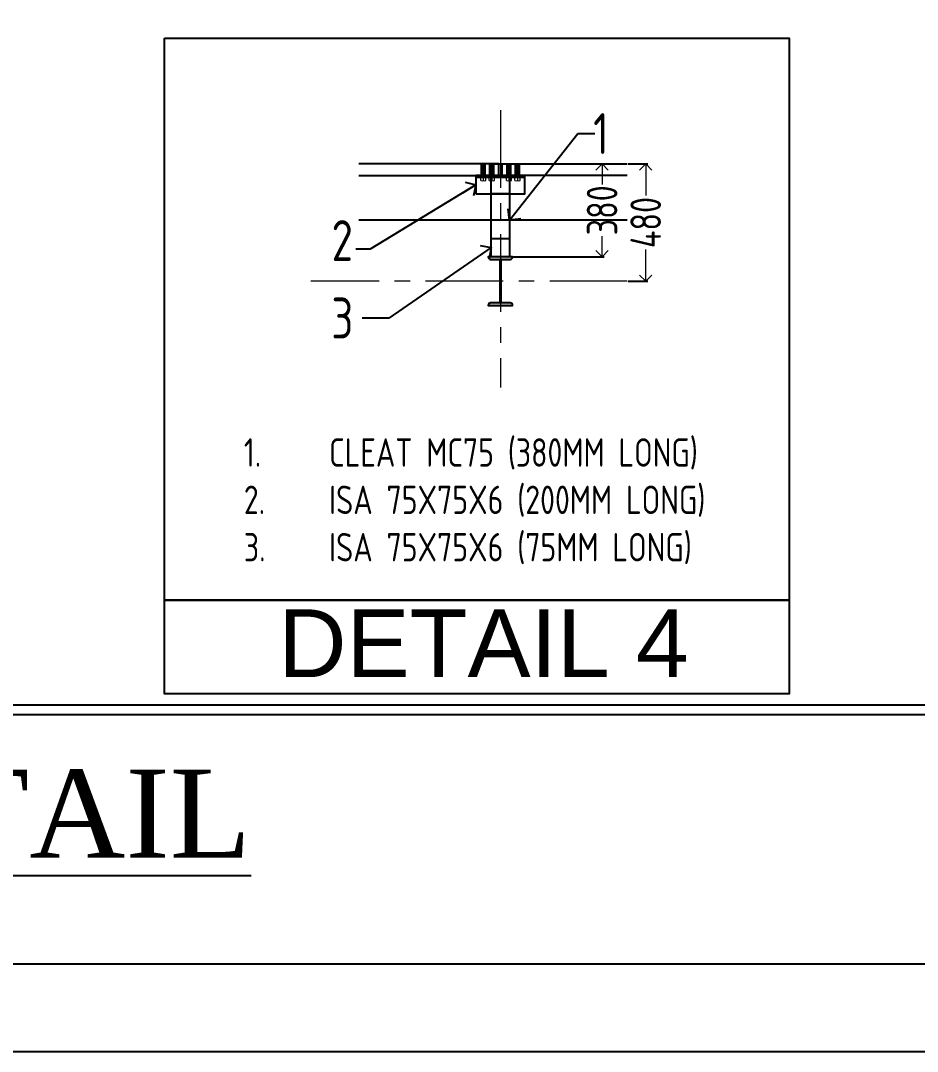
# Model space of a CAD drawing. Header units: millimetres. Extents: x 3470347 to 5996549, y -3470518 to 17149644.
# Drawn here: x 4866987 to 4880198, y 6601077 to 6616268 of the extents above; entities that cross this region are included whole.
import ezdxf
from ezdxf.enums import TextEntityAlignment as Align

# ---------------------------------------------------------------- set-up
doc = ezdxf.new("R2010")
doc.units = ezdxf.units.MM
doc.header["$MEASUREMENT"] = 0
doc.header["$PDMODE"] = 35
doc.header["$PDSIZE"] = -5
doc.linetypes.add('CENTER', pattern=[50.8, 31.75, -6.35, 6.35, -6.35])
doc.layers.get('0').update_dxf_attribs({"linetype": 'CONTINUOUS', "lineweight": 25})
doc.layers.get('DEFPOINTS').update_dxf_attribs({"linetype": 'CONTINUOUS', "lineweight": 25})
for name, color, linetype, lineweight in [('CENTER', 8, 'CENTER', 0), ('channnel', 2, 'CONTINUOUS', 15), ('rDIMension', 1, 'CONTINUOUS', 18), ('rRCC 1', 3, 'CONTINUOUS', 25), ('rRCC 2', 40, 'CONTINUOUS', 15), ('SHEET', 7, 'CONTINUOUS', 15)]:
    doc.layers.add(name, color=color, linetype=linetype, lineweight=lineweight)
doc.layers.add('lintel', color=2, linetype='CONTINUOUS')
doc.styles.add('Arial', font='arial.ttf', dxfattribs={"height": 0.2})
doc.styles.add('DIM', font='geniso.shx', dxfattribs={"width": 0.85})
doc.styles.add('PDF Arial', font='arial.ttf')
doc.styles.add('TEXT3', font='geniso.shx')
doc.dimstyles.new('ST-100', dxfattribs={"dimscale": 100, "dimtxt": 7, "dimasz": 5, "dimexe": 0.18, "dimexo": 0.0625, "dimgap": 0.2, "dimtad": 0, "dimdec": 0, "dimzin": 0, "dimdsep": 46, "dimtxsty": 'DIM', "dimblk": 'OPEN90', "dimcen": 0.09, "dimclrd": 256, "dimclrt": 7, "dimadec": 0, "dimazin": 0, "dimtfac": 1, "dimtdec": 0, "dimtofl": 0, "dimtmove": 0, "dimatfit": 3, "dimldrblk": 'OPEN90', "dimfxl": 1, "dimtolj": 1, "dimtzin": 0, "dimlwd": -1, "dimarcsym": 0})
doc.dimstyles.new('ST-50', dxfattribs={"dimscale": 100, "dimtxt": 2.5, "dimasz": 2, "dimexe": 0.18, "dimexo": 0.0625, "dimgap": 0.2, "dimtad": 0, "dimdec": 0, "dimlfac": 0.5, "dimzin": 0, "dimdsep": 46, "dimtxsty": 'DIM', "dimblk": 'OPEN90', "dimcen": 0.09, "dimclrd": 256, "dimclrt": 7, "dimadec": 0, "dimazin": 0, "dimtfac": 1, "dimtdec": 0, "dimtofl": 0, "dimtmove": 0, "dimatfit": 3, "dimldrblk": 'OPEN90', "dimfxl": 1, "dimtolj": 1, "dimtzin": 0, "dimlwd": -1, "dimarcsym": 0})

# ---------------------------------------------------------------- blocks, each defined once
blk = doc.blocks.new('_Open90')
at = {"color": 0, "linetype": 'ByBlock', "lineweight": -2}
for p, q in [((0, 0), (-1, 0)), ((-0.5, 0.5), (0, 0)), ((0, 0), (-0.5, -0.5))]:
    blk.add_line(p, q, dxfattribs=at)
blk = doc.blocks.new('*D1805')
at = {"layer": 'DEFPOINTS', "color": 0}
for p in [(4878748.1, 6626991), (4879130.3, 6626991), (4878398.1, 6626231)]:
    blk.add_point(p, dxfattribs=at)
at = {"layer": 'rDIMension', "color": 0, "lineweight": -2}
for p, q in [((4878754.4, 6626991), (4879148.3, 6626991)), ((4878404.4, 6626231), (4879148.3, 6626231))]:
    blk.add_line(p, q, dxfattribs=at)
at = {"layer": 'rDIMension'}
for p, q in [((4879130.3, 6626891), (4879130.3, 6626822.4)), ((4879130.3, 6626331), (4879130.3, 6626399.7))]:
    blk.add_line(p, q, dxfattribs=at)
at = {"layer": 'rDIMension', "xscale": 100, "yscale": 100, "zscale": 100}
for p, rotation in [((4879130.3, 6626991), 90), ((4879130.3, 6626231), 270)]:
    blk.add_blockref('_Open90', p, dxfattribs=dict(at, rotation=rotation))
at = {"layer": 'rDIMension', "color": 7, "insert": (4879130.3, 6626611), "char_height": 250, "attachment_point": 5, "rotation": 90, "style": 'DIM'}
blk.add_mtext('\\A1;380', dxfattribs=at)
blk = doc.blocks.new('*D1806')
at = {"layer": 'DEFPOINTS', "color": 0}
for p in [(4879336.7, 6626991), (4879336.7, 6626031), (4879487.3, 6626031)]:
    blk.add_point(p, dxfattribs=at)
at = {"layer": 'rDIMension', "color": 0, "lineweight": -2}
for p, q in [((4879343, 6626991), (4879505.3, 6626991)), ((4879343, 6626031), (4879505.3, 6626031))]:
    blk.add_line(p, q, dxfattribs=at)
at = {"layer": 'rDIMension'}
for p, q in [((4879487.3, 6626891), (4879487.3, 6626733)), ((4879487.3, 6626131), (4879487.3, 6626289.1))]:
    blk.add_line(p, q, dxfattribs=at)
at = {"layer": 'rDIMension', "xscale": 100, "yscale": 100, "zscale": 100}
for p, rotation in [((4879487.3, 6626991), 90), ((4879487.3, 6626031), 270)]:
    blk.add_blockref('_Open90', p, dxfattribs=dict(at, rotation=rotation))
at = {"layer": 'rDIMension', "color": 7, "insert": (4879487.3, 6626511), "char_height": 250, "attachment_point": 5, "rotation": 90, "style": 'DIM'}
blk.add_mtext('\\A1;480', dxfattribs=at)
blk = doc.blocks.new('56YHB5RNB')
at = {"transparency": 33554559}
h = blk.add_hatch(color=1, dxfattribs=at)
h.dxf.hatch_style = 1
h.paths.add_polyline_path([(4878198.1, 6625831), (4878398.1, 6625831), (4878398.1, 6625832.6, 0.414214), (4878378.1, 6625852.6), (4878303.8, 6625852.6), (4878303.8, 6626209.4), (4878378.1, 6626209.4, 0.414214), (4878398.1, 6626229.4), (4878398.1, 6626231), (4878198.1, 6626231), (4878198.1, 6626229.4, 0.414214), (4878218.1, 6626209.4), (4878292.4, 6626209.4), (4878292.4, 6625852.6), (4878218.1, 6625852.6, 0.414214), (4878198.1, 6625832.6)])
at = {"color": 8, "linetype": 'ByBlock'}
for p, q in [((4878142.1, 6626879), (4878142.1, 6626991)), ((4878158.1, 6626879), (4878158.1, 6626991)), ((4878174.1, 6626879), (4878174.1, 6626991)), ((4878212.1, 6626879), (4878212.1, 6626991)), ((4878228.1, 6626879), (4878228.1, 6626991)), ((4878244.1, 6626879), (4878244.1, 6626991)), ((4878352.1, 6626879), (4878352.1, 6626991)), ((4878368.1, 6626879), (4878368.1, 6626991)), ((4878384.1, 6626879), (4878384.1, 6626991)), ((4878422.1, 6626879), (4878422.1, 6626991)), ((4878438.1, 6626879), (4878438.1, 6626991)), ((4878454.1, 6626879), (4878454.1, 6626991))]:
    blk.add_line(p, q, dxfattribs=at)
at = {"color": 2}
for p, q in [((4878284.8, 6626895), (4878284.8, 6626991)), ((4878284.8, 6626895), (4878284.8, 6626991)), ((4878311.5, 6626895), (4878311.5, 6626991)), ((4878311.5, 6626895), (4878311.5, 6626991))]:
    blk.add_line(p, q, dxfattribs=at)
at = {"color": 3}
blk.add_line((4878498.1, 6626879), (4878098.1, 6626879), dxfattribs=at)
at = {"color": 6, "linetype": 'ByBlock'}
for points in [[(4877138.1, 6626895), (4878284.8, 6626895), (4878284.8, 6626991), (4877138.1, 6626991)], [(4879336.7, 6626895), (4878311.5, 6626895), (4878311.5, 6626991), (4879336.7, 6626991)]]:
    blk.add_lwpolyline(points, dxfattribs=at)
at = {"color": 3}
for points in [[(4878098.1, 6626745), (4878498.1, 6626745), (4878498.1, 6626895), (4878098.1, 6626895)], [(4878373.1, 6626895), (4878373.1, 6626745), (4878223.1, 6626745), (4878223.1, 6626895)], [(4878373.1, 6626381), (4878373.1, 6626231), (4878223.1, 6626231), (4878223.1, 6626381)]]:
    blk.add_lwpolyline(points, close=True, dxfattribs=at)
at = {"color": 8}
blk.add_lwpolyline([(4879336.7, 6626531), (4877138.1, 6626531)], dxfattribs=at)
at = {"color": 1}
blk.add_lwpolyline([(4878303.8, 6625852.6), (4878303.8, 6626209.4), (4878378.1, 6626209.4, 0.414214), (4878398.1, 6626229.4), (4878398.1, 6626231), (4878198.1, 6626231), (4878198.1, 6626229.4, 0.414214), (4878218.1, 6626209.4), (4878292.4, 6626209.4), (4878292.4, 6625852.6), (4878218.1, 6625852.6, 0.414214), (4878198.1, 6625832.6), (4878198.1, 6625831), (4878398.1, 6625831), (4878398.1, 6625832.6, 0.414214), (4878378.1, 6625852.6)], format="xyb", close=True, dxfattribs=at)
at = {"layer": 'CENTER', "color": 8, "ltscale": 20}
for p, q in [((4878298.1, 6627431.3), (4878298.1, 6625161)), ((4879336.7, 6626031), (4876745.8, 6626031))]:
    blk.add_line(p, q, dxfattribs=at)
at = {"layer": 'channnel', "color": 8, "linetype": 'ByBlock'}
for p, q in [((4878142.1, 6626879), (4878142.1, 6626991)), ((4878142.1, 6626991), (4878174.1, 6626991)), ((4878174.1, 6626879), (4878174.1, 6626991)), ((4878212.1, 6626879), (4878212.1, 6626991)), ((4878212.1, 6626991), (4878244.1, 6626991)), ((4878244.1, 6626879), (4878244.1, 6626991)), ((4878352.1, 6626879), (4878352.1, 6626991)), ((4878384.1, 6626991), (4878352.1, 6626991)), ((4878384.1, 6626879), (4878384.1, 6626991)), ((4878422.1, 6626879), (4878422.1, 6626991)), ((4878454.1, 6626991), (4878422.1, 6626991)), ((4878454.1, 6626879), (4878454.1, 6626991)), ((4878136.8, 6626879), (4878179.5, 6626879)), ((4878136.8, 6626854.4), (4878136.8, 6626879)), ((4878174.1, 6626907.8), (4878142.1, 6626907.8)), ((4878158.1, 6626879), (4878158.1, 6626854.4)), ((4878179.5, 6626854.4), (4878179.5, 6626879)), ((4878206.8, 6626879), (4878249.5, 6626879)), ((4878206.8, 6626854.4), (4878206.8, 6626879)), ((4878244.1, 6626907.8), (4878212.1, 6626907.8)), ((4878228.1, 6626879), (4878228.1, 6626854.4)), ((4878249.5, 6626854.4), (4878249.5, 6626879)), ((4878389.5, 6626879), (4878346.8, 6626879)), ((4878346.8, 6626854.4), (4878346.8, 6626879)), ((4878352.1, 6626907.8), (4878384.1, 6626907.8)), ((4878368.1, 6626879), (4878368.1, 6626854.4)), ((4878389.5, 6626854.4), (4878389.5, 6626879)), ((4878459.5, 6626879), (4878416.8, 6626879)), ((4878416.8, 6626854.4), (4878416.8, 6626879)), ((4878422.1, 6626907.8), (4878454.1, 6626907.8)), ((4878438.1, 6626879), (4878438.1, 6626854.4)), ((4878459.5, 6626854.4), (4878459.5, 6626879))]:
    blk.add_line(p, q, dxfattribs=at)
at = {"layer": 'channnel', "color": 8, "linetype": 'Continuous'}
for p, q in [((4878173, 6626973.4), (4878142.1, 6626987.8)), ((4878173, 6626967.3), (4878142.1, 6626981.7)), ((4878174.1, 6626960.7), (4878142.1, 6626975.6)), ((4878174.1, 6626954.6), (4878142.1, 6626969.6)), ((4878174.1, 6626948.6), (4878142.1, 6626963.5)), ((4878174.1, 6626942.5), (4878142.1, 6626957.4)), ((4878174.1, 6626936.4), (4878142.1, 6626951.4)), ((4878174.1, 6626931.3), (4878142.1, 6626946.2)), ((4878174.1, 6626930.4), (4878142.1, 6626945.3)), ((4878174.1, 6626943.4), (4878142.1, 6626945)), ((4878174.1, 6626942.2), (4878142.1, 6626933.1)), ((4878174.1, 6626925.2), (4878142.1, 6626940.1)), ((4878174.1, 6626924.3), (4878142.1, 6626939.2)), ((4878174.1, 6626937.4), (4878142.1, 6626928.3)), ((4878142.6, 6626936.9), (4878142.1, 6626937.1)), ((4878174.1, 6626919.1), (4878142.1, 6626934.1)), ((4878142.6, 6626930.8), (4878142.1, 6626931)), ((4878174.1, 6626913.1), (4878142.1, 6626928)), ((4878174.1, 6626925.5), (4878142.1, 6626927.1)), ((4878142.6, 6626924.7), (4878142.1, 6626925)), ((4878172.3, 6626907.8), (4878142.1, 6626921.9)), ((4878142.6, 6626918.7), (4878142.1, 6626918.9)), ((4878159.3, 6626907.8), (4878142.1, 6626915.9)), ((4878142.6, 6626912.6), (4878142.1, 6626912.8)), ((4878174.1, 6626975.9), (4878143.3, 6626990.3)), ((4878174.1, 6626969.8), (4878143.3, 6626984.2)), ((4878174.1, 6626963.7), (4878143.3, 6626978.1)), ((4878173, 6626958.2), (4878143.3, 6626972.1)), ((4878173, 6626952.1), (4878143.3, 6626966)), ((4878173, 6626946.1), (4878143.3, 6626959.9)), ((4878173, 6626940), (4878143.3, 6626953.8)), ((4878173, 6626933.9), (4878143.3, 6626947.8)), ((4878173, 6626945.8), (4878143.3, 6626935.6)), ((4878173, 6626928.8), (4878143.3, 6626942.6)), ((4878173, 6626927.9), (4878143.3, 6626941.7)), ((4878173, 6626940.9), (4878143.3, 6626941.4)), ((4878173, 6626922.7), (4878143.3, 6626936.6)), ((4878173, 6626934.9), (4878143.3, 6626924.7)), ((4878173, 6626916.7), (4878143.3, 6626930.5)), ((4878173, 6626929.1), (4878143.3, 6626929.6)), ((4878173, 6626910.6), (4878143.3, 6626924.4)), ((4878173, 6626923), (4878143.3, 6626923.5)), ((4878165.8, 6626907.8), (4878143.3, 6626918.4)), ((4878152.8, 6626907.8), (4878143.3, 6626912.3)), ((4878173, 6626979.5), (4878148.1, 6626991)), ((4878174.1, 6626981.9), (4878154.6, 6626991)), ((4878173, 6626985.5), (4878161.1, 6626991)), ((4878174.1, 6626988), (4878167.6, 6626991)), ((4878243, 6626973.4), (4878212.1, 6626987.8)), ((4878243, 6626967.3), (4878212.1, 6626981.7)), ((4878244.1, 6626960.7), (4878212.1, 6626975.6)), ((4878244.1, 6626954.6), (4878212.1, 6626969.6)), ((4878244.1, 6626948.6), (4878212.1, 6626963.5)), ((4878244.1, 6626942.5), (4878212.1, 6626957.4)), ((4878244.1, 6626936.4), (4878212.1, 6626951.4)), ((4878244.1, 6626931.3), (4878212.1, 6626946.2)), ((4878244.1, 6626930.4), (4878212.1, 6626945.3)), ((4878244.1, 6626943.4), (4878212.1, 6626945)), ((4878244.1, 6626942.2), (4878212.1, 6626933.1)), ((4878244.1, 6626925.2), (4878212.1, 6626940.1)), ((4878244.1, 6626924.3), (4878212.1, 6626939.2)), ((4878244.1, 6626937.4), (4878212.1, 6626928.3)), ((4878212.6, 6626936.9), (4878212.1, 6626937.1)), ((4878244.1, 6626919.1), (4878212.1, 6626934.1)), ((4878212.6, 6626930.8), (4878212.1, 6626931)), ((4878244.1, 6626913.1), (4878212.1, 6626928)), ((4878244.1, 6626925.5), (4878212.1, 6626927.1)), ((4878212.6, 6626924.7), (4878212.1, 6626925)), ((4878242.3, 6626907.8), (4878212.1, 6626921.9)), ((4878212.6, 6626918.7), (4878212.1, 6626918.9)), ((4878229.3, 6626907.8), (4878212.1, 6626915.9)), ((4878212.6, 6626912.6), (4878212.1, 6626912.8)), ((4878244.1, 6626975.9), (4878213.3, 6626990.3)), ((4878244.1, 6626969.8), (4878213.3, 6626984.2)), ((4878244.1, 6626963.7), (4878213.3, 6626978.1)), ((4878243, 6626958.2), (4878213.3, 6626972.1)), ((4878243, 6626952.1), (4878213.3, 6626966)), ((4878243, 6626946.1), (4878213.3, 6626959.9)), ((4878243, 6626940), (4878213.3, 6626953.8)), ((4878243, 6626933.9), (4878213.3, 6626947.8)), ((4878243, 6626945.8), (4878213.3, 6626935.6)), ((4878243, 6626928.8), (4878213.3, 6626942.6)), ((4878243, 6626927.9), (4878213.3, 6626941.7)), ((4878243, 6626940.9), (4878213.3, 6626941.4)), ((4878243, 6626922.7), (4878213.3, 6626936.6)), ((4878243, 6626934.9), (4878213.3, 6626924.7)), ((4878243, 6626916.7), (4878213.3, 6626930.5)), ((4878243, 6626929.1), (4878213.3, 6626929.6)), ((4878243, 6626910.6), (4878213.3, 6626924.4)), ((4878243, 6626923), (4878213.3, 6626923.5)), ((4878235.8, 6626907.8), (4878213.3, 6626918.4)), ((4878222.8, 6626907.8), (4878213.3, 6626912.3)), ((4878243, 6626979.5), (4878218.1, 6626991)), ((4878244.1, 6626981.9), (4878224.6, 6626991)), ((4878243, 6626985.5), (4878231.1, 6626991)), ((4878244.1, 6626988), (4878237.6, 6626991)), ((4878352.1, 6626988), (4878358.6, 6626991)), ((4878352.1, 6626981.9), (4878371.6, 6626991)), ((4878352.1, 6626975.9), (4878383, 6626990.3)), ((4878352.1, 6626969.8), (4878383, 6626984.2)), ((4878352.1, 6626963.7), (4878383, 6626978.1)), ((4878352.1, 6626960.7), (4878384.1, 6626975.6)), ((4878352.1, 6626954.6), (4878384.1, 6626969.6)), ((4878352.1, 6626948.6), (4878384.1, 6626963.5)), ((4878352.1, 6626942.5), (4878384.1, 6626957.4)), ((4878352.1, 6626936.4), (4878384.1, 6626951.4)), ((4878352.1, 6626931.3), (4878384.1, 6626946.2)), ((4878352.1, 6626930.4), (4878384.1, 6626945.3)), ((4878352.1, 6626943.4), (4878384.1, 6626945)), ((4878352.1, 6626942.2), (4878384.1, 6626933.1)), ((4878352.1, 6626925.2), (4878384.1, 6626940.1)), ((4878352.1, 6626924.3), (4878384.1, 6626939.2)), ((4878352.1, 6626937.4), (4878384.1, 6626928.3)), ((4878352.1, 6626919.1), (4878384.1, 6626934.1)), ((4878352.1, 6626913.1), (4878384.1, 6626928)), ((4878352.1, 6626925.5), (4878384.1, 6626927.1)), ((4878353.3, 6626985.5), (4878365.1, 6626991)), ((4878353.3, 6626979.5), (4878378.2, 6626991)), ((4878353.3, 6626973.4), (4878384.1, 6626987.8)), ((4878353.3, 6626967.3), (4878384.1, 6626981.7)), ((4878353.3, 6626958.2), (4878383, 6626972.1)), ((4878353.3, 6626952.1), (4878383, 6626966)), ((4878353.3, 6626946.1), (4878383, 6626959.9)), ((4878353.3, 6626940), (4878383, 6626953.8)), ((4878353.3, 6626933.9), (4878383, 6626947.8)), ((4878353.3, 6626945.8), (4878383, 6626935.6)), ((4878353.3, 6626928.8), (4878383, 6626942.6)), ((4878353.3, 6626927.9), (4878383, 6626941.7)), ((4878353.3, 6626940.9), (4878383, 6626941.4)), ((4878353.3, 6626922.7), (4878383, 6626936.6)), ((4878353.3, 6626934.9), (4878383, 6626924.7)), ((4878353.3, 6626916.7), (4878383, 6626930.5)), ((4878353.3, 6626929.1), (4878383, 6626929.6)), ((4878353.3, 6626910.6), (4878383, 6626924.4)), ((4878353.3, 6626923), (4878383, 6626923.5)), ((4878353.9, 6626907.8), (4878384.1, 6626921.9)), ((4878360.4, 6626907.8), (4878383, 6626918.4)), ((4878366.9, 6626907.8), (4878384.1, 6626915.9)), ((4878373.4, 6626907.8), (4878383, 6626912.3)), ((4878383.6, 6626936.9), (4878384.1, 6626937.1)), ((4878383.6, 6626930.8), (4878384.1, 6626931)), ((4878383.6, 6626924.7), (4878384.1, 6626925)), ((4878383.6, 6626918.7), (4878384.1, 6626918.9)), ((4878383.6, 6626912.6), (4878384.1, 6626912.8)), ((4878422.1, 6626988), (4878428.6, 6626991)), ((4878422.1, 6626981.9), (4878441.6, 6626991)), ((4878422.1, 6626975.9), (4878453, 6626990.3)), ((4878422.1, 6626969.8), (4878453, 6626984.2)), ((4878422.1, 6626963.7), (4878453, 6626978.1)), ((4878422.1, 6626960.7), (4878454.1, 6626975.6)), ((4878422.1, 6626954.6), (4878454.1, 6626969.6)), ((4878422.1, 6626948.6), (4878454.1, 6626963.5)), ((4878422.1, 6626942.5), (4878454.1, 6626957.4)), ((4878422.1, 6626936.4), (4878454.1, 6626951.4)), ((4878422.1, 6626931.3), (4878454.1, 6626946.2)), ((4878422.1, 6626930.4), (4878454.1, 6626945.3)), ((4878422.1, 6626943.4), (4878454.1, 6626945)), ((4878422.1, 6626942.2), (4878454.1, 6626933.1)), ((4878422.1, 6626925.2), (4878454.1, 6626940.1)), ((4878422.1, 6626924.3), (4878454.1, 6626939.2)), ((4878422.1, 6626937.4), (4878454.1, 6626928.3)), ((4878422.1, 6626919.1), (4878454.1, 6626934.1)), ((4878422.1, 6626913.1), (4878454.1, 6626928)), ((4878422.1, 6626925.5), (4878454.1, 6626927.1)), ((4878423.3, 6626985.5), (4878435.1, 6626991)), ((4878423.3, 6626979.5), (4878448.2, 6626991)), ((4878423.3, 6626973.4), (4878454.1, 6626987.8)), ((4878423.3, 6626967.3), (4878454.1, 6626981.7)), ((4878423.3, 6626958.2), (4878453, 6626972.1)), ((4878423.3, 6626952.1), (4878453, 6626966)), ((4878423.3, 6626946.1), (4878453, 6626959.9)), ((4878423.3, 6626940), (4878453, 6626953.8)), ((4878423.3, 6626933.9), (4878453, 6626947.8)), ((4878423.3, 6626945.8), (4878453, 6626935.6)), ((4878423.3, 6626928.8), (4878453, 6626942.6)), ((4878423.3, 6626927.9), (4878453, 6626941.7)), ((4878423.3, 6626940.9), (4878453, 6626941.4)), ((4878423.3, 6626922.7), (4878453, 6626936.6)), ((4878423.3, 6626934.9), (4878453, 6626924.7)), ((4878423.3, 6626916.7), (4878453, 6626930.5)), ((4878423.3, 6626929.1), (4878453, 6626929.6)), ((4878423.3, 6626910.6), (4878453, 6626924.4)), ((4878423.3, 6626923), (4878453, 6626923.5)), ((4878423.9, 6626907.8), (4878454.1, 6626921.9)), ((4878430.4, 6626907.8), (4878453, 6626918.4)), ((4878436.9, 6626907.8), (4878454.1, 6626915.9)), ((4878443.4, 6626907.8), (4878453, 6626912.3)), ((4878453.6, 6626936.9), (4878454.1, 6626937.1)), ((4878453.6, 6626930.8), (4878454.1, 6626931)), ((4878453.6, 6626924.7), (4878454.1, 6626925)), ((4878453.6, 6626918.7), (4878454.1, 6626918.9)), ((4878453.6, 6626912.6), (4878454.1, 6626912.8)), ((4878146.3, 6626907.8), (4878142.1, 6626909.8)), ((4878142.6, 6626906.5), (4878142.1, 6626906.8)), ((4878216.3, 6626907.8), (4878212.1, 6626909.8)), ((4878212.6, 6626906.5), (4878212.1, 6626906.8)), ((4878379.9, 6626907.8), (4878384.1, 6626909.8)), ((4878383.6, 6626906.5), (4878384.1, 6626906.8)), ((4878449.9, 6626907.8), (4878454.1, 6626909.8)), ((4878453.6, 6626906.5), (4878454.1, 6626906.8))]:
    blk.add_line(p, q, dxfattribs=at)
for centre, radius, start, end in [((4878142.7, 6626989), 1.38, 65, 245), ((4878142.7, 6626982.9), 1.38, 65, 245), ((4878142.7, 6626976.9), 1.38, 65, 245), ((4878142.7, 6626970.8), 1.38, 65, 245), ((4878142.7, 6626964.7), 1.38, 65, 245), ((4878142.7, 6626958.7), 1.38, 65, 245), ((4878142.7, 6626952.6), 1.38, 65, 245), ((4878142.7, 6626946.5), 1.37, 65, 245), ((4878142.7, 6626941.4), 1.38, 65, 245), ((4878142.7, 6626940.5), 1.38, 65, 245), ((4878157.8, 6626933.5), 16.6, 151.4339, 198.4716), ((4878142.7, 6626935.3), 1.38, 65, 245), ((4878142.7, 6626934.4), 1.38, 65, 245), ((4878142.7, 6626929.2), 1.38, 65, 245), ((4878142.7, 6626928.3), 1.38, 65, 245), ((4878142.7, 6626923.2), 1.38, 65, 245), ((4878142.7, 6626917.1), 1.38, 65, 245), ((4878142.7, 6626911), 1.38, 65, 245), ((4878101.3, 6626933.2), 42.9, 348.54129, 17.64483), ((4878101.3, 6626932), 42.9, 348.54129, 17.64483), ((4878215, 6626937.3), 42.9, 168.54129, 197.64483), ((4878173.6, 6626986.8), 1.38, 245, 65), ((4878173.6, 6626980.7), 1.37, 245, 65), ((4878173.6, 6626974.6), 1.38, 245, 65), ((4878173.6, 6626968.6), 1.38, 245, 65), ((4878173.6, 6626959.5), 1.38, 245, 65), ((4878173.6, 6626953.4), 1.38, 245, 65), ((4878173.6, 6626947.3), 1.37, 245, 65), ((4878173.6, 6626942.2), 1.37, 245, 65), ((4878173.6, 6626941.3), 1.38, 245, 65), ((4878158.4, 6626937), 16.6, 331.4339, 18.4716), ((4878173.6, 6626936.1), 1.37, 245, 65), ((4878173.6, 6626935.2), 1.38, 245, 65), ((4878173.6, 6626930), 1.37, 245, 65), ((4878173.6, 6626929.1), 1.37, 245, 65), ((4878173.6, 6626924.2), 1.38, 245, 65), ((4878173.6, 6626924), 1.37, 245, 65), ((4878173.6, 6626917.9), 1.37, 245, 65), ((4878173.6, 6626911.8), 1.37, 245, 65), ((4878212.7, 6626989), 1.38, 65, 245), ((4878212.7, 6626982.9), 1.38, 65, 245), ((4878212.7, 6626976.9), 1.38, 65, 245), ((4878212.7, 6626970.8), 1.38, 65, 245), ((4878212.7, 6626964.7), 1.38, 65, 245), ((4878212.7, 6626958.7), 1.38, 65, 245), ((4878212.7, 6626952.6), 1.38, 65, 245), ((4878212.7, 6626946.5), 1.37, 65, 245), ((4878212.7, 6626941.4), 1.38, 65, 245), ((4878212.7, 6626940.5), 1.38, 65, 245), ((4878227.8, 6626933.5), 16.6, 151.4339, 198.4716), ((4878212.7, 6626935.3), 1.38, 65, 245), ((4878212.7, 6626934.4), 1.38, 65, 245), ((4878212.7, 6626929.2), 1.38, 65, 245), ((4878212.7, 6626928.3), 1.38, 65, 245), ((4878212.7, 6626923.2), 1.38, 65, 245), ((4878212.7, 6626917.1), 1.38, 65, 245), ((4878212.7, 6626911), 1.38, 65, 245), ((4878171.3, 6626933.2), 42.9, 348.54129, 17.64483), ((4878171.3, 6626932), 42.9, 348.54129, 17.64483), ((4878285, 6626937.3), 42.9, 168.54129, 197.64483), ((4878243.6, 6626986.8), 1.38, 245, 65), ((4878243.6, 6626980.7), 1.37, 245, 65), ((4878243.6, 6626974.6), 1.38, 245, 65), ((4878243.6, 6626968.6), 1.38, 245, 65), ((4878243.6, 6626959.5), 1.38, 245, 65), ((4878243.6, 6626953.4), 1.38, 245, 65), ((4878243.6, 6626947.3), 1.37, 245, 65), ((4878243.6, 6626942.2), 1.37, 245, 65), ((4878243.6, 6626941.3), 1.38, 245, 65), ((4878228.4, 6626937), 16.6, 331.4339, 18.4716), ((4878243.6, 6626936.1), 1.37, 245, 65), ((4878243.6, 6626935.2), 1.38, 245, 65), ((4878243.6, 6626930), 1.37, 245, 65), ((4878243.6, 6626929.1), 1.37, 245, 65), ((4878243.6, 6626924.2), 1.38, 245, 65), ((4878243.6, 6626924), 1.37, 245, 65), ((4878243.6, 6626917.9), 1.37, 245, 65), ((4878243.6, 6626911.8), 1.37, 245, 65), ((4878352.7, 6626986.8), 1.38, 115, 295), ((4878352.7, 6626980.7), 1.37, 115, 295), ((4878352.7, 6626974.6), 1.38, 115, 295), ((4878352.7, 6626968.6), 1.38, 115, 295), ((4878352.7, 6626959.5), 1.38, 115, 295), ((4878352.7, 6626953.4), 1.38, 115, 295), ((4878352.7, 6626947.3), 1.37, 115, 295), ((4878352.7, 6626942.2), 1.37, 115, 295), ((4878352.7, 6626941.3), 1.38, 115, 295), ((4878367.8, 6626937), 16.6, 161.5284, 208.5661), ((4878352.7, 6626936.1), 1.37, 115, 295), ((4878352.7, 6626935.2), 1.38, 115, 295), ((4878352.7, 6626930), 1.37, 115, 295), ((4878352.7, 6626929.1), 1.37, 115, 295), ((4878352.7, 6626924.2), 1.38, 115, 295), ((4878352.7, 6626924), 1.37, 115, 295), ((4878352.7, 6626917.9), 1.37, 115, 295), ((4878352.7, 6626911.8), 1.37, 115, 295), ((4878311.3, 6626937.3), 42.9, 342.35517, 11.45871), ((4878425, 6626933.2), 42.9, 162.35517, 191.45871), ((4878425, 6626932), 42.9, 162.35517, 191.45871), ((4878383.6, 6626989), 1.38, 295, 115), ((4878383.6, 6626982.9), 1.38, 295, 115), ((4878383.6, 6626976.9), 1.38, 295, 115), ((4878383.6, 6626970.8), 1.38, 295, 115), ((4878383.6, 6626964.7), 1.38, 295, 115), ((4878383.6, 6626958.7), 1.38, 295, 115), ((4878383.6, 6626952.6), 1.38, 295, 115), ((4878383.6, 6626946.5), 1.37, 295, 115), ((4878383.6, 6626941.4), 1.38, 295, 115), ((4878383.6, 6626940.5), 1.38, 295, 115), ((4878368.4, 6626933.5), 16.6, 341.5284, 28.5661), ((4878383.6, 6626935.3), 1.38, 295, 115), ((4878383.6, 6626934.4), 1.38, 295, 115), ((4878383.6, 6626929.2), 1.38, 295, 115), ((4878383.6, 6626928.3), 1.38, 295, 115), ((4878383.6, 6626923.2), 1.38, 295, 115), ((4878383.6, 6626917.1), 1.38, 295, 115), ((4878383.6, 6626911), 1.38, 295, 115), ((4878422.7, 6626986.8), 1.38, 115, 295), ((4878422.7, 6626980.7), 1.37, 115, 295), ((4878422.7, 6626974.6), 1.38, 115, 295), ((4878422.7, 6626968.6), 1.38, 115, 295), ((4878422.7, 6626959.5), 1.38, 115, 295), ((4878422.7, 6626953.4), 1.38, 115, 295), ((4878422.7, 6626947.3), 1.37, 115, 295), ((4878422.7, 6626942.2), 1.37, 115, 295), ((4878422.7, 6626941.3), 1.38, 115, 295), ((4878437.8, 6626937), 16.6, 161.5284, 208.5661), ((4878422.7, 6626936.1), 1.37, 115, 295), ((4878422.7, 6626935.2), 1.38, 115, 295), ((4878422.7, 6626930), 1.37, 115, 295), ((4878422.7, 6626929.1), 1.37, 115, 295), ((4878422.7, 6626924.2), 1.38, 115, 295), ((4878422.7, 6626924), 1.37, 115, 295), ((4878422.7, 6626917.9), 1.37, 115, 295), ((4878422.7, 6626911.8), 1.37, 115, 295), ((4878381.3, 6626937.3), 42.9, 342.35517, 11.45871), ((4878495, 6626933.2), 42.9, 162.35517, 191.45871), ((4878495, 6626932), 42.9, 162.35517, 191.45871), ((4878453.6, 6626989), 1.38, 295, 115), ((4878453.6, 6626982.9), 1.38, 295, 115), ((4878453.6, 6626976.9), 1.38, 295, 115), ((4878453.6, 6626970.8), 1.38, 295, 115), ((4878453.6, 6626964.7), 1.38, 295, 115), ((4878453.6, 6626958.7), 1.38, 295, 115), ((4878453.6, 6626952.6), 1.38, 295, 115), ((4878453.6, 6626946.5), 1.37, 295, 115), ((4878453.6, 6626941.4), 1.38, 295, 115), ((4878453.6, 6626940.5), 1.38, 295, 115), ((4878438.4, 6626933.5), 16.6, 341.5284, 28.5661), ((4878453.6, 6626935.3), 1.38, 295, 115), ((4878453.6, 6626934.4), 1.38, 295, 115), ((4878453.6, 6626929.2), 1.38, 295, 115), ((4878453.6, 6626928.3), 1.38, 295, 115), ((4878453.6, 6626923.2), 1.38, 295, 115), ((4878453.6, 6626917.1), 1.38, 295, 115), ((4878453.6, 6626911), 1.38, 295, 115)]:
    blk.add_arc(centre, radius, start, end, dxfattribs=at)
at = {"layer": 'channnel', "color": 8, "linetype": 'ByBlock'}
for centre in [(4878147.5, 6626881.5), (4878168.8, 6626881.5), (4878217.5, 6626881.5), (4878238.8, 6626881.5), (4878357.5, 6626881.5), (4878378.8, 6626881.5), (4878427.5, 6626881.5), (4878448.8, 6626881.5)]:
    blk.add_arc(centre, 29.1, 248.49843, 291.50157, dxfattribs=at)
at = {"layer": 'lintel', "color": 1, "linetype": 'ByBlock', "elevation": 0}
for points in [[(4875549.4, 6628021.1), (4880660.6, 6628021.1), (4880660.6, 6623418.3), (4875549.4, 6623418.3)], [(4875549.4, 6623418.3), (4880660.6, 6623418.3), (4880660.6, 6622653.1), (4875549.4, 6622653.1)]]:
    blk.add_lwpolyline(points, close=True, dxfattribs=at)
at = {"layer": 'lintel', "color": 5, "linetype": 'ByBlock'}
blk.add_lwpolyline([(4878223.1, 6626991), (4878373.1, 6626991), (4878373.1, 6626231), (4878223.1, 6626231), (4878223.1, 6626991)], dxfattribs=at)
at = {"layer": 'rRCC 1', "color": 7, "style": 'DIM'}
for s, insert, char_height, attachment_point in [('\\A1;1', (4879056.9, 6627239.4), 334.68, 4), ('\\A1;2', (4877090.6, 6626363.1), 334.68, 6), ('\\A1;3', (4877094.9, 6625729.1), 334.68, 6), ('\\pxi-3,l5,t5;\\A1;1.^ICLEAT MC75 (380MM LONG)\\P2.^IISA 75X75X6 (200MM LONG)\\P3.^IISA 75X75X6 (75MM LONG)', (4875733.3, 6624229.1, 0), 232.513, 4)]:
    blk.add_mtext(s, dxfattribs=dict(at, insert=insert, char_height=char_height, attachment_point=attachment_point))
at = {"layer": 'rRCC 2', "style": 'PDF Arial'}
blk.add_text('DETAIL 4', height=554.86, dxfattribs=at).set_placement((4878158.7, 6623066.6, 0), align=Align.MIDDLE_CENTER)
at = {"layer": 'rDIMension', "color": 1}
for base, p1, p2, picture, middle in [((4879130.3, 6626991), (4878398.1, 6626231), (4878748.1, 6626991), '*D1805', (4879130.3, 6626611)), ((4879487.3, 6626031), (4879336.7, 6626991), (4879336.7, 6626031), '*D1806', (4879487.3, 6626511))]:
    dim = blk.add_linear_dim(base=base, p1=p1, p2=p2, angle=90, dimstyle='ST-50', override={"dimasz": 1, "dimtxsty": 'DIM', "dimblk": 'Open90'}, dxfattribs=at)
    dim.commit()
    dim.dimension.update_dxf_attribs({"geometry": picture, "text_midpoint": middle})
at = {"layer": 'rRCC 1'}
for points in [[(4878373.1, 6626531), (4878932.3, 6627239.4), (4879071.9, 6627239.4)], [(4878098.1, 6626820), (4877232.8, 6626292.2), (4877113.8, 6626292.2)], [(4878223.1, 6626306), (4877385.1, 6625729.1), (4877165.4, 6625729.1)]]:
    blk.add_leader(points, dimstyle='ST-100', override={"dimasz": 1.3}, dxfattribs=at)

msp = doc.modelspace()

# ---------------------------------------------------------------- linework, layer by layer
at = {"lineweight": 25}
for p, q in [((4825671.11, 6606185.79, 0), (4883612.16, 6606185.79, 0)), ((4825671.11, 6606042.93, 0), (4883612.16, 6606042.93, 0))]:
    msp.add_line(p, q, dxfattribs=at)

# ---------------------------------------------------------------- texts
at = {"lineweight": 25, "insert": (4809670.7, 6614007.88, 0), "char_height": 222.5378, "width": 60811.1409, "attachment_point": 1, "style": 'TEXT3', "bg_fill": 2}
msp.add_mtext('{\\ftimes new roman|b0|i0|c0|p0;\\L-}', dxfattribs=at)
at = {"color": 7, "lineweight": 25, "insert": (4854641.64, 6604368.92, 0), "char_height": 1298.2897, "width": 53450.1717, "attachment_point": 5, "style": 'Arial'}
msp.add_mtext('{\\ftimes new roman|b0|i0|c0|p0;\\LSIDE RUNNER (96X48X3.2) DETAIL}', dxfattribs=at)

# ---------------------------------------------------------------- next in the draw order: linework, layer by layer
at = {"color": 192, "lineweight": 25, "elevation": 0}
msp.add_lwpolyline([(4824379.69, 6601077.16), (4892178.93, 6601077.16), (4892178.93, 6649016.07), (4824379.69, 6649016.07)], close=True, dxfattribs=at)
at = {"layer": 'SHEET', "color": 220, "lineweight": 25, "elevation": 0}
msp.add_lwpolyline([(4825671.11, 6602366.16), (4890887.51, 6602366.16), (4890887.51, 6647727.08), (4825671.11, 6647727.08)], close=True, dxfattribs=at)

# ---------------------------------------------------------------- next in the draw order: block references
at = {"xscale": 1.8, "yscale": 1.8, "zscale": 1.8}
msp.add_blockref('56YHB5RNB', (-3906881.49, -5314427.32, 0), dxfattribs=at)

doc.saveas('drawing.dxf')
